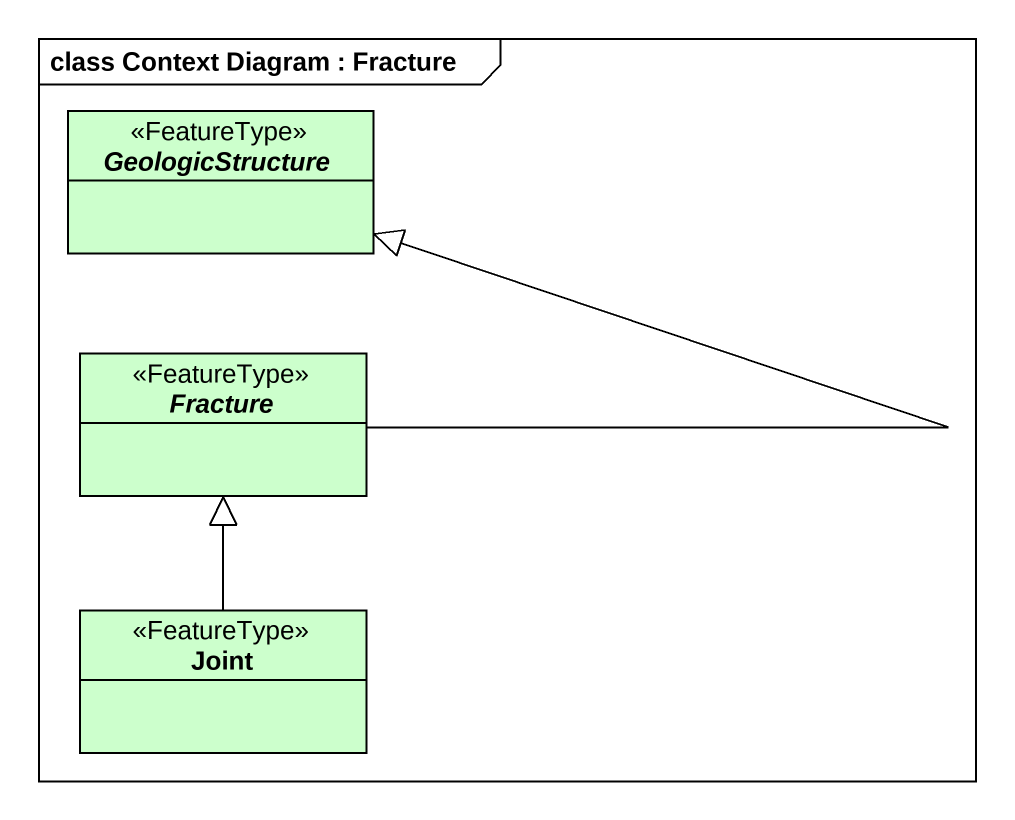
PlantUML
@startuml
mainframe class Context Diagram : Fracture
hide circle
hide empty members
abstract class GeologicStructure <<FeatureType>> #CCFFCC
abstract class Fracture <<FeatureType>> #CCFFCC
class Joint <<FeatureType>> #CCFFCC
Fracture -up-|> GeologicStructure
Joint -up-|> Fracture
@enduml
